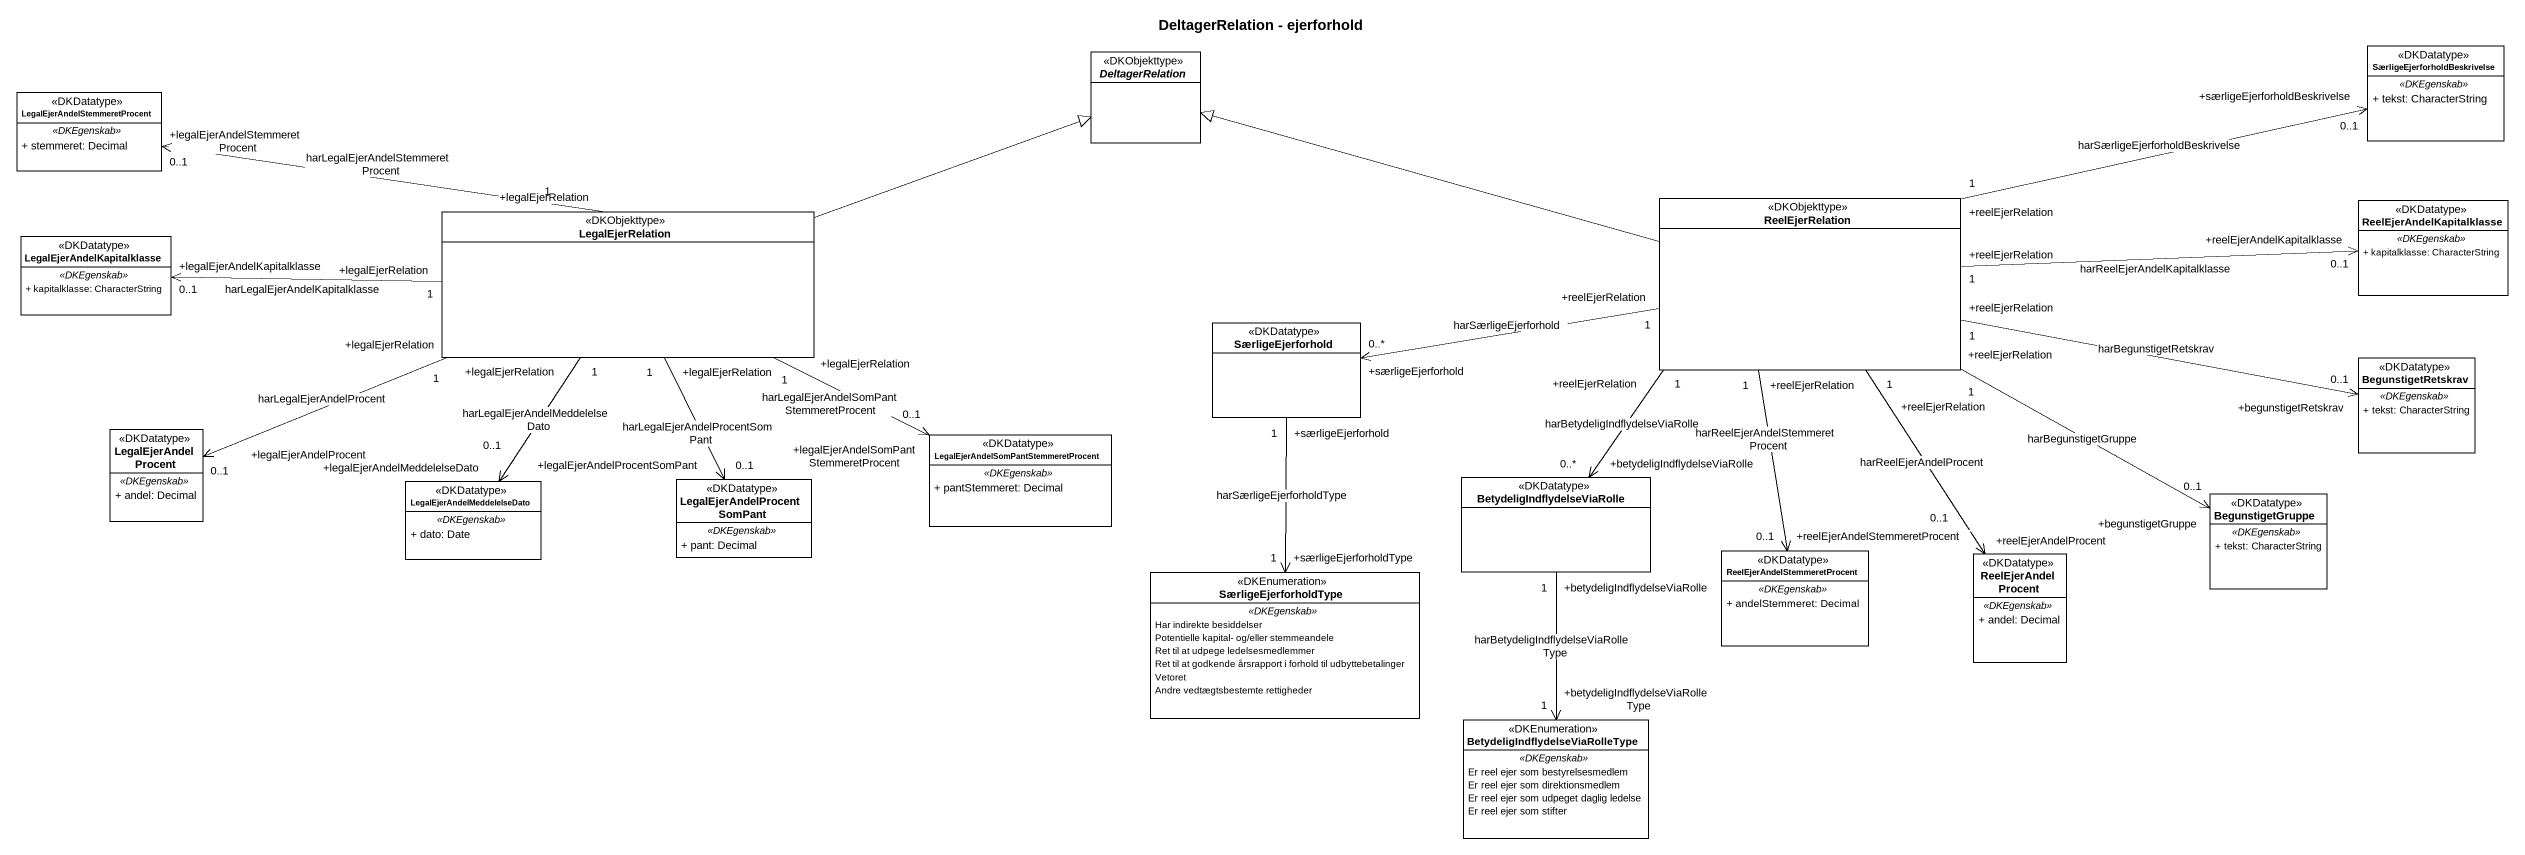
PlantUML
@startuml
title DeltagerRelation - ejerforhold
hide circle
hide empty members
skinparam classAttributeIconSize 0
abstract class DeltagerRelation <<DKObjekttype>>
class "SærligeEjerforholdBeskrivelse" as SærligeEjerforholdBeskrivels <<DKDatatype>> {
  .. <<DKEgenskab>> ..
  + tekst: CharacterString
}
class "LegalEjerAndelStemmeretProcent" as LegalEjerAndelStemmeretProce <<DKDatatype>> {
  .. <<DKEgenskab>> ..
  + stemmeret: Decimal
}
class LegalEjerRelation <<DKObjekttype>>
class ReelEjerRelation <<DKObjekttype>>
class ReelEjerAndelKapitalklasse <<DKDatatype>> {
  .. <<DKEgenskab>> ..
  + kapitalklasse: CharacterString
}
class LegalEjerAndelKapitalklasse <<DKDatatype>> {
  .. <<DKEgenskab>> ..
  + kapitalklasse: CharacterString
}
class SærligeEjerforhold <<DKDatatype>>
class BegunstigetRetskrav <<DKDatatype>> {
  .. <<DKEgenskab>> ..
  + tekst: CharacterString
}
class LegalEjerAndelProcent <<DKDatatype>> {
  .. <<DKEgenskab>> ..
  + andel: Decimal
}
class "LegalEjerAndelSomPantStemmeretProcent" as LegalEjerAndelSomPantStemmer <<DKDatatype>> {
  .. <<DKEgenskab>> ..
  + pantStemmeret: Decimal
}
class LegalEjerAndelMeddelelseDato <<DKDatatype>> {
  .. <<DKEgenskab>> ..
  + dato: Date
}
class LegalEjerAndelProcentSomPant <<DKDatatype>> {
  .. <<DKEgenskab>> ..
  + pant: Decimal
}
class BetydeligIndflydelseViaRolle <<DKDatatype>>
class BegunstigetGruppe <<DKDatatype>> {
  .. <<DKEgenskab>> ..
  + tekst: CharacterString
}
class "ReelEjerAndelStemmeretProcent" as ReelEjerAndelStemmeretProcen <<DKDatatype>> {
  .. <<DKEgenskab>> ..
  + andelStemmeret: Decimal
}
class ReelEjerAndelProcent <<DKDatatype>> {
  .. <<DKEgenskab>> ..
  + andel: Decimal
}
enum SærligeEjerforholdType <<DKEnumeration>> {
  .. <<DKEgenskab>> ..
  Har indirekte besiddelser
  Potentielle kapital- og/eller stemmeandele
  Ret til at udpege ledelsesmedlemmer
  Ret til at godkende årsrapport i forhold til udbyttebetalinger
  Vetoret
  Andre vedtægtsbestemte rettigheder
}
enum "BetydeligIndflydelseViaRolleType" as BetydeligIndflydelseViaRolle_2 <<DKEnumeration>> {
  .. <<DKEgenskab>> ..
  Er reel ejer som bestyrelsesmedlem
  Er reel ejer som direktionsmedlem
  Er reel ejer som udpeget daglig ledelse
  Er reel ejer som stifter
}
LegalEjerRelation -right-|> DeltagerRelation
LegalEjerRelation "+legalEjerRelation\n1" -left-> "+legalEjerAndelStemmeretProcent\n0..1" LegalEjerAndelStemmeretProce : harLegalEjerAndelStemmeretProcent
LegalEjerRelation "+legalEjerRelation\n1" -left-> "+legalEjerAndelKapitalklasse\n0..1" LegalEjerAndelKapitalklasse : harLegalEjerAndelKapitalklasse
LegalEjerRelation "+legalEjerRelation\n1" -left-> "+legalEjerAndelProcent\n0..1" LegalEjerAndelProcent : harLegalEjerAndelProcent
LegalEjerRelation "+legalEjerRelation\n1" -right-> "+legalEjerAndelSomPantStemmeretProcent\n0..1" LegalEjerAndelSomPantStemmer : harLegalEjerAndelSomPantStemmeretProcent
LegalEjerRelation "+legalEjerRelation\n1" --> "+legalEjerAndelMeddelelseDato\n0..1" LegalEjerAndelMeddelelseDato : harLegalEjerAndelMeddelelseDato
LegalEjerRelation "+legalEjerRelation\n1" --> "+legalEjerAndelProcentSomPant\n0..1" LegalEjerAndelProcentSomPant : harLegalEjerAndelProcentSomPant
ReelEjerRelation -left-|> DeltagerRelation
ReelEjerRelation "+reelEjerRelation\n1" -right-> "+særligeEjerforholdBeskrivelse\n0..1" SærligeEjerforholdBeskrivels : harSærligeEjerforholdBeskrivelse
ReelEjerRelation "+reelEjerRelation\n1" -right-> "+reelEjerAndelKapitalklasse\n0..1" ReelEjerAndelKapitalklasse : harReelEjerAndelKapitalklasse
ReelEjerRelation "+reelEjerRelation\n1" -left-> "+særligeEjerforhold\n0..*" SærligeEjerforhold : harSærligeEjerforhold
ReelEjerRelation "+reelEjerRelation\n1" -right-> "+begunstigetRetskrav\n0..1" BegunstigetRetskrav : harBegunstigetRetskrav
ReelEjerRelation "+reelEjerRelation\n1" --> "+betydeligIndflydelseViaRolle\n0..*" BetydeligIndflydelseViaRolle : harBetydeligIndflydelseViaRolle
ReelEjerRelation "+reelEjerRelation\n1" -right-> "+begunstigetGruppe\n0..1" BegunstigetGruppe : harBegunstigetGruppe
ReelEjerRelation "+reelEjerRelation\n1" --> "+reelEjerAndelStemmeretProcent\n0..1" ReelEjerAndelStemmeretProcen : harReelEjerAndelStemmeretProcent
ReelEjerRelation "+reelEjerRelation\n1" --> "+reelEjerAndelProcent\n0..1" ReelEjerAndelProcent : harReelEjerAndelProcent
SærligeEjerforhold "+særligeEjerforhold\n1" --> "+særligeEjerforholdType\n1" SærligeEjerforholdType : harSærligeEjerforholdType
BetydeligIndflydelseViaRolle "+betydeligIndflydelseViaRolle\n1" --> "+betydeligIndflydelseViaRolleType\n1" BetydeligIndflydelseViaRolle_2 : harBetydeligIndflydelseViaRolleType
@enduml
